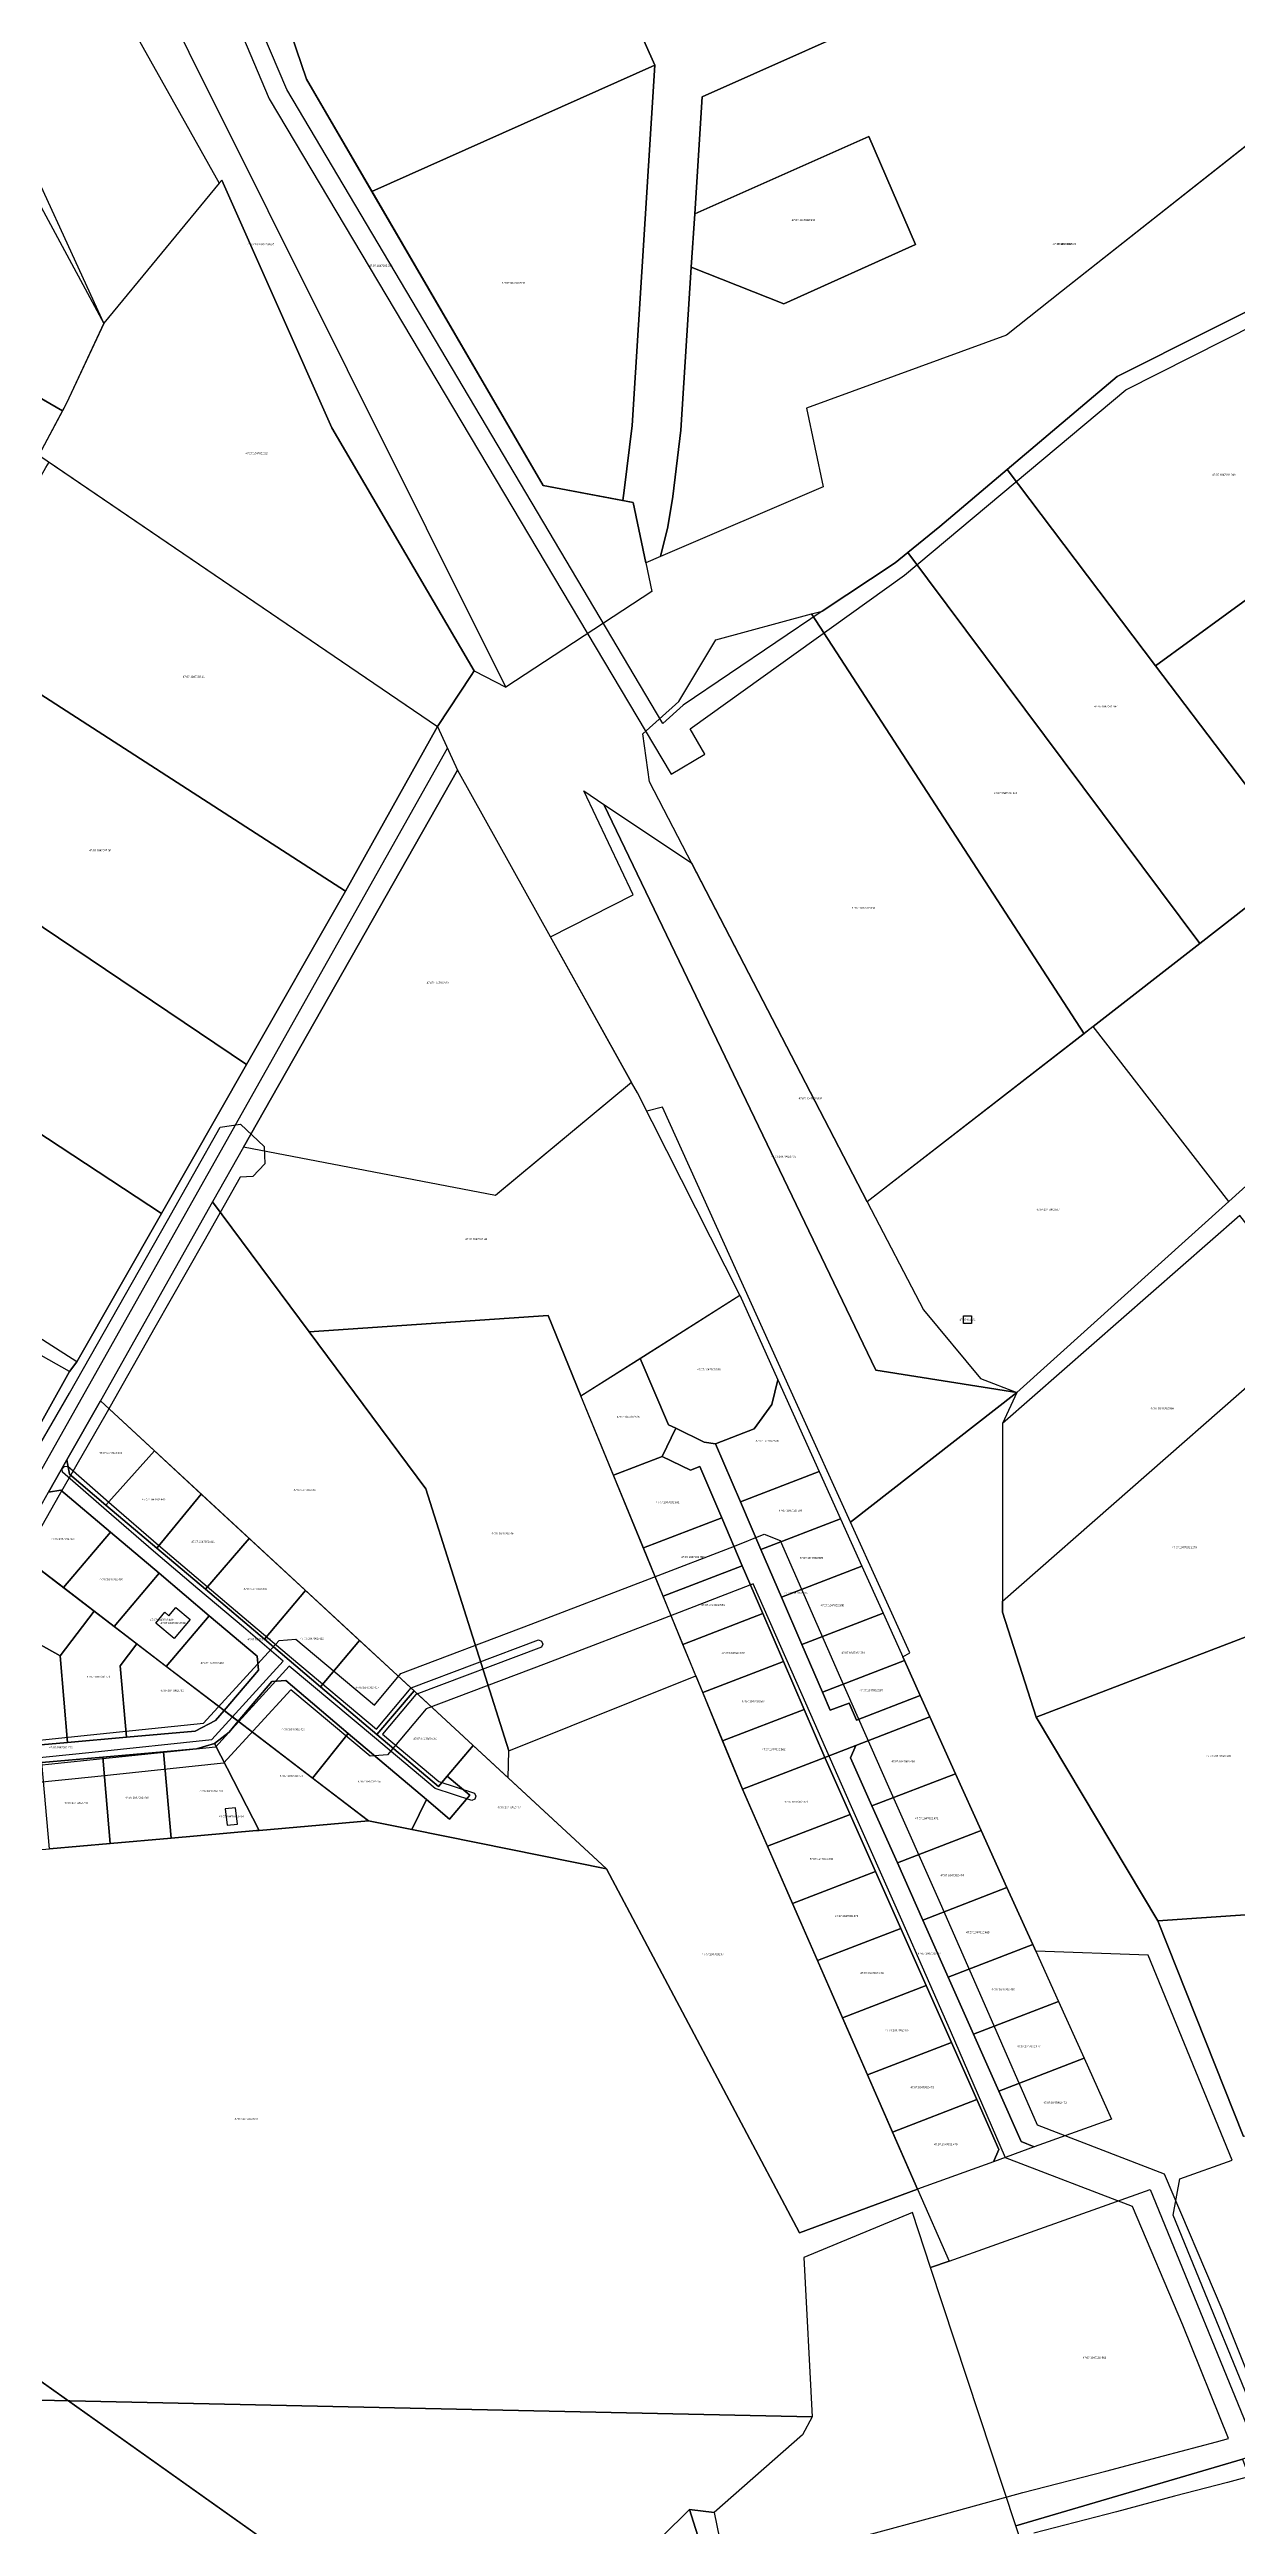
# Model space of a CAD drawing. Extents: x 896 to 2274771, y 652 to 548028.
# Drawn here: x 2232284 to 2232890, y 433021 to 434285 of the extents above; entities that cross this region are included whole.
import ezdxf
from ezdxf.enums import TextEntityAlignment as Align

# ---------------------------------------------------------------- set-up
doc = ezdxf.new("R2010")
doc.units = 0
doc.header["$MEASUREMENT"] = 0
for name, color, linetype in [('C', 134, 'CONTINUOUS'), ('D', 1, 'CONTINUOUS'), ('INHABITED', 14, 'CONTINUOUS'), ('LABELS', 254, 'CONTINUOUS'), ('P', 94, 'CONTINUOUS'), ('T', 1, 'CONTINUOUS'), ('Z', 30, 'CONTINUOUS')]:
    doc.layers.add(name, color=color, linetype=linetype)

msp = doc.modelspace()

# ---------------------------------------------------------------- linework, layer by layer
at = {"layer": 'C', "linetype": 'Continuous'}
msp.add_lwpolyline([(2232267.34, 434401.13), (2232370.89, 434216.47), (2232372.28, 434218.14), (2232428.2, 434091.72), (2232500.88, 433967.76), (2232516.95, 433959.46), (2232315.02, 434364.48), (2232287.07, 434411.35)], close=True, dxfattribs=at)
at = {"layer": 'D', "linetype": 'Continuous'}
for points in [[(2232347.95, 433474.19), (2232338.58, 433482.01), (2232343.18, 433487.52), (2232345.25, 433485.79), (2232348.69, 433489.92), (2232355.99, 433483.83)], [(2232373.9, 433387.19), (2232374.85, 433378.93), (2232380.24, 433379.52), (2232379.2, 433387.82)]]:
    msp.add_lwpolyline(points, close=True, dxfattribs=at)
at = {"layer": 'INHABITED', "linetype": 'Continuous'}
msp.add_lwpolyline([(2232894.59, 434235.74), (2232800.27, 434161.22), (2232772.32, 434138.95), (2232670.22, 434101.73), (2232678.8, 434061.64), (2232595.84, 434026.07), (2232588.41, 434022.88), (2232581.99, 434053.65), (2232576.68, 434054.65), (2232536.08, 434062.27), (2232448.73, 434212.28), (2232415.34, 434269.63), (2232374.68, 434389.4)], dxfattribs=at)
at = {"layer": 'P', "linetype": 'Continuous'}
for points in [[(2232448.73, 434212.28), (2232415.34, 434269.63), (2232384.63, 434360.09), (2232362, 434426.73), (2232308.79, 434531.91), (2232303.23, 434542.87), (2232300.7, 434576.69), (2232300.39, 434577.15), (2232326.24, 434583.78), (2232436.39, 434627.81), (2232593.01, 434276.72)], [(2232267.34, 434401.13), (2232370.89, 434216.46), (2232312.03, 434145.07), (2232263.23, 434251.59), (2232142.37, 434343.31), (2232202.9, 434444.46)], [(2232374.68, 434389.4), (2232384.61, 434360.08), (2232415.34, 434269.63), (2232457.62, 434197.01), (2232536.08, 434062.27), (2232581.99, 434053.65), (2232588.41, 434022.88), (2232591.48, 434008.21), (2232516.95, 433959.46), (2232315.02, 434364.48), (2232346.24, 434378.26)], [(2232772.32, 434138.95), (2232670.22, 434101.73), (2232678.8, 434061.64), (2232595.84, 434026.07), (2232599.66, 434041.25), (2232602.19, 434056.7), (2232606.29, 434090.55), (2232611.55, 434173.6), (2232658.69, 434155.05), (2232725.89, 434185.28), (2232702.08, 434240.39), (2232613.27, 434200.9), (2232617.04, 434260.58), (2232723.93, 434308.26), (2232836.11, 434341.43), (2232849.11, 434344.19), (2232862.39, 434344.89), (2233007.6, 434341.17), (2232997.14, 434316.75), (2232800.27, 434161.22)], [(2232130.6, 434327.26), (2232256.22, 434248.08), (2232311.98, 434144.98), (2232292.95, 434104.3), (2232290.89, 434100.39), (2232076.49, 434224.77), (2232083.84, 434237.34), (2232083.32, 434237.71)], [(2232577.37, 434059.71), (2232576.68, 434054.65), (2232536.08, 434062.27), (2232457.62, 434197.01), (2232448.73, 434212.28), (2232593.01, 434276.72), (2232581.4, 434092.85)], [(2232611.55, 434173.6), (2232613.27, 434200.9), (2232702.08, 434240.39), (2232725.89, 434185.28), (2232658.69, 434155.05)], [(2232312.03, 434145.07), (2232292.95, 434104.3), (2232278.96, 434077.76), (2232482.09, 433939.32), (2232499.32, 433965.43), (2232500.88, 433967.76), (2232428.2, 434091.72), (2232372.28, 434218.14), (2232370.89, 434216.47)], [(2232772.52, 434070.45), (2232828.62, 434117.87), (2232922.88, 434165.18), (2232993.62, 434076.42), (2232848.24, 433970.37)], [(2232203.5, 434120.29), (2232216.87, 434143.33), (2232290.89, 434100.39), (2232278.96, 434077.76), (2232277.06, 434077.37)], [(2232284.15, 434074.23), (2232482.09, 433939.32), (2232435.24, 433855.3), (2232233.68, 433985.45), (2232252.28, 434017.74), (2232282.51, 434071.44)], [(2232848.24, 433970.37), (2232993.62, 434076.42), (2233068.11, 433982.96), (2232923.96, 433870.28)], [(2232721.88, 434028.1), (2232738.24, 434041.46), (2232772.52, 434070.45), (2232848.24, 433970.37), (2232923.96, 433870.28), (2232889.27, 433843.18), (2232870.75, 433828.71)], [(2232672.79, 433996.76), (2232678.26, 433998.23), (2232715.46, 434022.85), (2232721.87, 434028.09), (2232870.75, 433828.71), (2232816.49, 433786.29), (2232811.82, 433782.68)], [(2232435.24, 433855.3), (2232384.79, 433766.88), (2232185.04, 433901.39), (2232207.08, 433939.93), (2232233.68, 433985.45)], [(2232590.27, 433911.13), (2232586.85, 433935.58), (2232605.13, 433952.16), (2232624.07, 433983.66), (2232672.79, 433996.76), (2232811.82, 433782.68), (2232701.24, 433696.97)], [(2233041.8, 433962.4), (2233096.03, 433887.02), (2232885.67, 433697.04), (2232816.49, 433786.29), (2232870.75, 433828.71), (2232889.27, 433843.18), (2232923.96, 433870.28)], [(2232511.65, 433700.12), (2232383.3, 433724.85), (2232492.35, 433917.16), (2232581.14, 433757.77)], [(2232185.04, 433901.39), (2232384.79, 433766.88), (2232341.51, 433691.03), (2232140.62, 433822.99), (2232144.62, 433830.24), (2232160.89, 433859.12)], [(2232556.69, 433906.51), (2232566.96, 433899.65), (2232705.55, 433610.98), (2232777.59, 433599.64), (2232692.68, 433533.52), (2232665.76, 433592.95), (2232596.83, 433745.13), (2232588.85, 433743.12), (2232584.15, 433752.44), (2232581.14, 433757.8), (2232539.73, 433832.12), (2232581.91, 433853.47)], [(2232566.96, 433899.65), (2232611.69, 433869.77), (2232701.24, 433696.97), (2232729.85, 433641.74), (2232759, 433606.74), (2232777.59, 433599.64), (2232705.55, 433610.98)], [(2232140.62, 433822.99), (2232341.51, 433691.03), (2232298.24, 433615.22), (2232095.37, 433745.15), (2232116.98, 433781.99), (2232133.97, 433810.91), (2232138.57, 433818.89)], [(2232701.24, 433696.97), (2232729.85, 433641.74), (2232759, 433606.74), (2232777.59, 433599.64), (2232885.67, 433697.04), (2232816.49, 433786.29)], [(2232367.41, 433696.85), (2232416.69, 433630.51), (2232538.56, 433638.85), (2232555.3, 433597.94), (2232636.27, 433649.27), (2232584.15, 433752.44), (2232581.14, 433757.8), (2232514.01, 433702.07), (2232511.65, 433700.12), (2232383.3, 433724.85)], [(2232040.56, 433651.77), (2232251.69, 433533.62), (2232294.58, 433610.34), (2232085.54, 433728.41), (2232070.68, 433703.11)], [(2232310.3, 433595.38), (2232518.16, 433403.03), (2232518.51, 433416.85), (2232476.16, 433550.51), (2232416.69, 433630.51), (2232367.41, 433696.85)], [(2232770.27, 433583.82), (2232770.27, 433493.28), (2232900.33, 433607.42), (2232932.95, 433636.03), (2232891.19, 433689.92)], [(2232585.45, 433617.03), (2232636.27, 433649.27), (2232655.7, 433606.15), (2232652.69, 433593.47), (2232643.55, 433581.14), (2232623.85, 433573.54), (2232618.09, 433574.35), (2232603.72, 433581.37), (2232599.98, 433583.19)], [(2232416.69, 433630.51), (2232476.16, 433550.51), (2232518.51, 433416.85), (2232613.86, 433455.14), (2232555.3, 433597.94), (2232538.56, 433638.85)], [(2232555.3, 433597.94), (2232585.45, 433617.03), (2232599.98, 433583.19), (2232603.72, 433581.37), (2232596.66, 433566.98), (2232571.91, 433557.44)], [(2232770.27, 433493.28), (2232900.33, 433607.42), (2232955.61, 433498.48), (2232787.33, 433433.96), (2232770.26, 433487.55)], [(2232310.3, 433595.38), (2232337.83, 433569.9), (2232313.12, 433542.23), (2232294.56, 433557.96), (2232293.26, 433565.29)], [(2232623.85, 433573.54), (2232643.55, 433581.14), (2232652.69, 433593.47), (2232655.7, 433606.15), (2232676.81, 433559.29), (2232636.64, 433543.81)], [(2232603.72, 433581.37), (2232618.09, 433574.35), (2232623.85, 433573.54), (2232636.64, 433543.81), (2232647.08, 433519.55), (2232657.51, 433495.28), (2232667.94, 433471.02), (2232678.38, 433446.76), (2232682.35, 433437.55), (2232691.97, 433441.25), (2232695.69, 433432.58), (2232728.25, 433445.13), (2232733.18, 433434.18), (2232679.61, 433413.52), (2232669.1, 433437.97), (2232658.59, 433462.41), (2232648.07, 433486.86), (2232637.56, 433511.3), (2232627.05, 433535.74), (2232615.84, 433561.81), (2232611.07, 433559.97), (2232596.66, 433566.98)], [(2232337.83, 433569.9), (2232361.74, 433547.77), (2232339.07, 433520.24), (2232313.12, 433542.23)], [(2232293.26, 433565.29), (2232294.56, 433557.96), (2232313.12, 433542.23), (2232339.07, 433520.24), (2232363.8, 433499.28), (2232393.9, 433473.78), (2232422.47, 433449.57), (2232451.31, 433425.14), (2232482.61, 433398.61), (2232487.13, 433403.95), (2232498.58, 433394.25), (2232488.24, 433382.05), (2232476.5, 433391.99), (2232436.67, 433425.74), (2232404.77, 433452.77), (2232397.73, 433452.2), (2232380.55, 433431.92), (2232373.39, 433437.4), (2232390.85, 433458.01), (2232390.28, 433465.06), (2232365.79, 433485.8), (2232340.24, 433507.44), (2232315.43, 433528.48), (2232290.18, 433549.88), (2232283.89, 433548.76)], [(2232571.91, 433557.44), (2232596.66, 433566.98), (2232611.07, 433559.97), (2232615.84, 433561.81), (2232627.05, 433535.74), (2232587.13, 433520.35)], [(2232636.64, 433543.81), (2232676.81, 433559.29), (2232687.66, 433535.2), (2232647.08, 433519.55)], [(2232283.89, 433548.76), (2232290.18, 433549.88), (2232315.43, 433528.48), (2232291.4, 433500.09), (2232266.93, 433518.8)], [(2232361.74, 433547.77), (2232386.15, 433525.17), (2232363.8, 433499.28), (2232339.07, 433520.24)], [(2232587.13, 433520.35), (2232627.05, 433535.74), (2232637.56, 433511.3), (2232597.21, 433495.74)], [(2232647.08, 433519.55), (2232687.66, 433535.2), (2232698.53, 433511.1), (2232657.51, 433495.28)], [(2232249.5, 433487.94), (2232266.93, 433518.8), (2232307.17, 433488.04), (2232289.74, 433465.24), (2232271.64, 433475.45)], [(2232315.43, 433528.48), (2232340.24, 433507.44), (2232317.26, 433480.32), (2232291.4, 433500.09)], [(2232386.15, 433525.17), (2232414.82, 433498.66), (2232393.9, 433473.78), (2232363.8, 433499.28)], [(2232340.24, 433507.44), (2232365.79, 433485.8), (2232343.9, 433459.95), (2232317.26, 433480.32)], [(2232597.21, 433495.74), (2232637.56, 433511.3), (2232648.07, 433486.86), (2232607.3, 433471.13)], [(2232657.51, 433495.28), (2232698.53, 433511.1), (2232709.39, 433487), (2232667.94, 433471.02)], [(2232414.82, 433498.66), (2232442.41, 433473.11), (2232422.47, 433449.57), (2232393.9, 433473.78)], [(2232787.33, 433433.96), (2232955.61, 433498.48), (2232973.56, 433463.11), (2232923.3, 433457.73), (2232902.67, 433438.59), (2232950.92, 433337.13), (2232849.47, 433330.09)], [(2232289.74, 433465.24), (2232307.17, 433488.04), (2232328.94, 433471.38), (2232320.33, 433460.14), (2232323.52, 433423.79), (2232293.59, 433421.16)], [(2232365.79, 433485.8), (2232390.28, 433465.06), (2232390.85, 433458.01), (2232373.39, 433437.4), (2232343.9, 433459.95)], [(2232607.3, 433471.13), (2232648.07, 433486.86), (2232658.59, 433462.41), (2232617.4, 433446.53)], [(2232667.94, 433471.02), (2232709.39, 433487), (2232720.24, 433462.9), (2232678.38, 433446.76)], [(2232254.09, 433446.03), (2232271.64, 433475.45), (2232289.74, 433465.24), (2232293.59, 433421.16), (2232256.55, 433417.93)], [(2232328.94, 433471.38), (2232351.91, 433453.82), (2232373.39, 433437.4), (2232369.05, 433432.28), (2232358.58, 433426.87), (2232323.52, 433423.79), (2232320.33, 433460.14)], [(2232442.41, 433473.11), (2232470.19, 433447.41), (2232451.31, 433425.14), (2232422.47, 433449.57)], [(2232518.16, 433403.03), (2232518.51, 433416.85), (2232613.86, 433455.14), (2232637.58, 433397.32), (2232726.92, 433193.25), (2232666.76, 433171.06), (2232568.26, 433356.66)], [(2232617.4, 433446.53), (2232658.59, 433462.41), (2232669.1, 433437.97), (2232627.48, 433421.91)], [(2232678.38, 433446.76), (2232720.24, 433462.9), (2232728.25, 433445.13), (2232695.69, 433432.58), (2232691.97, 433441.25), (2232682.35, 433437.55)], [(2232397.73, 433452.2), (2232404.77, 433452.77), (2232436.67, 433425.74), (2232418.46, 433402.94), (2232380.55, 433431.92)], [(2232470.19, 433447.41), (2232500.33, 433419.52), (2232487.13, 433403.95), (2232482.61, 433398.61), (2232451.31, 433425.14)], [(2232199.76, 433399.78), (2232210.04, 433418), (2232212.56, 433414.08), (2232256.55, 433417.93), (2232293.59, 433421.16), (2232323.52, 433423.79), (2232358.58, 433426.87), (2232369.05, 433432.28), (2232373.39, 433437.4), (2232378.19, 433433.72), (2232380.55, 433431.92), (2232375.92, 433426.46), (2232368.5, 433420.54), (2232359.37, 433417.89), (2232342.41, 433416.41), (2232311.45, 433413.7), (2232280.47, 433410.98), (2232249.5, 433408.27), (2232218.52, 433405.56), (2232207.19, 433404.56)], [(2232368.5, 433420.54), (2232375.92, 433426.46), (2232380.55, 433431.92), (2232446.95, 433381.14), (2232391.19, 433376.25)], [(2232627.48, 433421.91), (2232669.1, 433437.97), (2232679.61, 433413.52), (2232637.58, 433397.32)], [(2232695.48, 433419.64), (2232733.2, 433434.18), (2232746.3, 433405.16), (2232703.67, 433388.72), (2232692.79, 433413.25)], [(2232342.41, 433416.41), (2232359.37, 433417.89), (2232368.5, 433420.54), (2232391.19, 433376.25), (2232389.9, 433376.14), (2232346.3, 433372.32)], [(2232436.67, 433425.74), (2232476.5, 433391.99), (2232469.03, 433376.68), (2232446.95, 433381.14), (2232418.46, 433402.94)], [(2232487.13, 433403.95), (2232500.33, 433419.52), (2232568.26, 433356.66), (2232469.03, 433376.68), (2232476.5, 433391.99), (2232488.24, 433382.05), (2232498.58, 433394.25)], [(2232679.61, 433413.51), (2232695.48, 433419.64), (2232692.79, 433413.25), (2232703.67, 433388.72), (2232716.6, 433359.64), (2232729.52, 433330.55), (2232742.45, 433301.46), (2232755.37, 433272.37), (2232768.29, 433243.27), (2232779.68, 433217.64), (2232786.41, 433214.78), (2232765.7, 433207.28), (2232768.37, 433213.55), (2232757.08, 433238.95), (2232744.16, 433268.04), (2232731.24, 433297.13), (2232718.31, 433326.23), (2232705.39, 433355.32), (2232692.46, 433384.4)], [(2232280.47, 433410.98), (2232311.45, 433413.7), (2232315.31, 433369.61), (2232284.33, 433366.89)], [(2232311.45, 433413.7), (2232342.41, 433416.41), (2232346.3, 433372.32), (2232315.31, 433369.61)], [(2232637.6, 433397.32), (2232679.61, 433413.51), (2232692.46, 433384.4), (2232650.35, 433368.17)], [(2232703.67, 433388.72), (2232746.3, 433405.16), (2232759.4, 433376.14), (2232716.6, 433359.64)], [(2232026.48, 433091.05), (2232175.84, 433357.39), (2232222.4, 433361.47), (2232253.36, 433364.18), (2232284.33, 433366.89), (2232315.31, 433369.61), (2232346.3, 433372.32), (2232389.9, 433376.14), (2232391.19, 433376.25), (2232446.95, 433381.14), (2232469.03, 433376.68), (2232568.26, 433356.66), (2232666.76, 433171.06), (2232726.92, 433193.25), (2232742.97, 433156.61), (2232733.55, 433153.24), (2232724.27, 433181.35), (2232668.9, 433158.33), (2232673.21, 433077.08)], [(2232650.35, 433368.17), (2232692.46, 433384.4), (2232705.39, 433355.32), (2232663.12, 433339.01)], [(2232716.6, 433359.64), (2232759.4, 433376.14), (2232772.5, 433347.11), (2232729.52, 433330.55)], [(2232663.12, 433339.01), (2232705.39, 433355.32), (2232718.31, 433326.23), (2232675.89, 433309.86)], [(2232729.52, 433330.55), (2232772.5, 433347.11), (2232785.59, 433318.09), (2232742.45, 433301.46)], [(2232893.03, 433220.07), (2232849.47, 433330.09), (2232950.92, 433337.13), (2233018.94, 433341.84), (2233035.93, 433245.17)], [(2232675.89, 433309.86), (2232718.31, 433326.23), (2232731.24, 433297.13), (2232688.63, 433280.71)], [(2232742.45, 433301.46), (2232785.59, 433318.09), (2232798.69, 433289.07), (2232755.37, 433272.37)], [(2232688.63, 433280.71), (2232731.24, 433297.13), (2232744.16, 433268.04), (2232701.4, 433251.56)], [(2232755.37, 433272.37), (2232798.69, 433289.07), (2232811.79, 433260.04), (2232768.29, 433243.27)], [(2232701.4, 433251.56), (2232744.16, 433268.04), (2232757.08, 433238.95), (2232714.17, 433222.4)], [(2232768.29, 433243.27), (2232811.79, 433260.04), (2232825.79, 433229.02), (2232786.41, 433214.78), (2232779.68, 433217.64)], [(2232714.17, 433222.4), (2232757.08, 433238.95), (2232768.37, 433213.55), (2232765.7, 433207.28), (2232726.92, 433193.25)], [(2232733.55, 433153.24), (2232742.97, 433156.61), (2232845.43, 433193.13), (2232900.7, 433058.01), (2232892.49, 433055.59), (2232777, 433021.52)], [(2232026.48, 433091.05), (2232673.21, 433077.08), (2232668.29, 433067.93), (2232623.2, 433028.32), (2232610.55, 433029.78), (2232527.26, 432947.34), (2232480.34, 432900.89), (2232464.02, 432892.39), (2232451.15, 432885.67), (2232379.12, 432857.31), (2232288.5, 432821.63), (2232263.72, 432812.25), (2232184.79, 432824.94), (2232185.64, 432819.44), (2232152.6, 432825.95), (2232114.92, 432833), (2231965.15, 432794.65), (2231953.3, 432791.61), (2231953.78, 432796.13), (2231883.55, 432836.16)], [(2232610.55, 433029.78), (2232623.2, 433028.32), (2232635.44, 432968.71), (2232781.59, 433007.6), (2232776.99, 433021.52), (2232892.49, 433055.59), (2232917.05, 432989.52), (2232734.55, 432935.71), (2232726.65, 432956.14), (2232648.53, 432910.03)], [(2232648.53, 432910.03), (2232658.85, 432845.23), (2232659.86, 432838.88), (2232546.25, 432827.98), (2232527.26, 432947.34), (2232610.55, 433029.78)]]:
    msp.add_lwpolyline(points, close=True, dxfattribs=at)
for points in [[(2232723.93, 434308.26), (2232617.04, 434260.58), (2232613.27, 434200.9), (2232611.55, 434173.6), (2232606.29, 434090.55), (2232602.19, 434056.7), (2232599.66, 434041.25), (2232595.84, 434026.07), (2232588.41, 434022.88), (2232581.99, 434053.65), (2232576.68, 434054.65), (2232577.37, 434059.71), (2232581.4, 434092.85), (2232593.01, 434276.72), (2232436.39, 434627.81)], [(2232251.69, 433533.62), (2232294.58, 433610.34), (2232298.24, 433615.22), (2232341.51, 433691.03), (2232384.79, 433766.88), (2232435.24, 433855.3), (2232482.09, 433939.32), (2232492.35, 433917.16), (2232383.3, 433724.85), (2232367.41, 433696.85), (2232310.3, 433595.38), (2232293.26, 433565.29), (2232283.89, 433548.76)], [(2232908.77, 433054.14), (2232857.29, 433179.96), (2232860.59, 433198.53), (2232887.23, 433208.03), (2232844.42, 433312.67), (2232787.13, 433314.71), (2232785.59, 433318.09), (2232772.5, 433347.11), (2232759.4, 433376.14), (2232746.3, 433405.16), (2232733.2, 433434.18), (2232733.18, 433434.18), (2232728.25, 433445.13), (2232720.24, 433462.9), (2232719.38, 433464.83), (2232722.89, 433466.79), (2232692.68, 433533.52), (2232777.59, 433599.64), (2232770.27, 433583.82), (2232770.27, 433493.28), (2232770.26, 433487.55), (2232787.33, 433433.96), (2232849.47, 433330.09), (2232893.03, 433220.07)]]:
    msp.add_lwpolyline(points, dxfattribs=at)
at = {"layer": 'T', "linetype": 'Continuous'}
msp.add_lwpolyline([(2231875.45, 432840.77), (2232487.22, 433928.24)], dxfattribs=at)
at = {"layer": 'Z', "linetype": 'Continuous'}
for points in [[(2228883.67, 435504.94), (2245195.5, 423932.21)], [(2228883.67, 435504.94), (2245195.5, 423932.21)], [(2228883.67, 435504.94), (2245194.76, 423931.95)], [(2232267.34, 434401.13), (2232370.89, 434216.47), (2232372.28, 434218.14), (2232428.2, 434091.72), (2232500.88, 433967.76), (2232499.32, 433965.43), (2232482.09, 433939.32), (2232435.24, 433855.3), (2232384.79, 433766.88), (2232341.51, 433691.03), (2232298.24, 433615.22), (2232294.58, 433610.34), (2232251.69, 433533.62)], [(2232346.24, 434378.26), (2232396.3, 434259.58), (2232601.32, 433915.02), (2232618.53, 433925.2), (2232610.9, 433938.11), (2232720.28, 434016.51), (2232833.04, 434111.17), (2232933.28, 434161.74)], [(2232922.88, 434165.18), (2232828.62, 434117.87), (2232772.52, 434070.45), (2232738.24, 434041.46), (2232721.88, 434028.1), (2232715.46, 434022.85), (2232678.26, 433998.23), (2232607.45, 433950.27), (2232597.11, 433940.9), (2232405.32, 434264.24), (2232355.34, 434381.82)], [(2232270.66, 433557.84), (2232294.46, 433599.26), (2232319.46, 433643.41), (2232344.48, 433687.31), (2232371.33, 433734.94), (2232381.64, 433736.5), (2232393.78, 433725.07), (2232394.05, 433716.21), (2232387.97, 433709.75), (2232381.6, 433709.56), (2232363.1, 433676.75), (2232338.06, 433632.84), (2232313.05, 433588.65), (2232289.25, 433547.24), (2232260.54, 433496.47)], [(2232259.27, 433411.42), (2232306.14, 433416.24), (2232367.09, 433422.59), (2232403.48, 433462.58), (2232383.26, 433479.86), (2232360.01, 433499.48), (2232337.32, 433518.78), (2232313.34, 433539.44), (2232290.99, 433558.97), (2232290.88, 433560.63), (2232291.97, 433561.87), (2232293.63, 433561.98), (2232315.96, 433542.46), (2232339.92, 433521.82), (2232362.59, 433502.53), (2232385.85, 433482.9), (2232407.64, 433464.29), (2232451.1, 433427.95), (2232468.78, 433448.94), (2232533.72, 433473.46), (2232535.23, 433472.78), (2232535.82, 433471.23), (2232535.13, 433469.72), (2232471.16, 433445.57), (2232454.16, 433425.38), (2232482.88, 433401.19), (2232500.97, 433395.24), (2232501.72, 433393.76), (2232501.2, 433392.19), (2232499.72, 433391.44), (2232480.89, 433397.63), (2232450.06, 433423.6), (2232406.54, 433460), (2232369.02, 433418.77), (2232306.55, 433412.26), (2232257.63, 433407.23)], [(2232256.36, 433419.98), (2232305.17, 433424.93), (2232362.79, 433431.02), (2232401.39, 433473.18), (2232409.96, 433473.75), (2232449.96, 433440.22), (2232463.54, 433456.38), (2232529.93, 433481.43), (2232590.17, 433504.52), (2232633.55, 433521.18), (2232648.73, 433527.35), (2232656.78, 433524.09), (2232687.68, 433454), (2232712.05, 433398.46), (2232738.39, 433339.07), (2232763.3, 433282.6), (2232787.85, 433226.02), (2232852.69, 433201.13), (2232882.01, 433132), (2232906.16, 433071.67)], [(2232699.09, 433016.29), (2232738.1, 433026.83), (2232780.65, 433038.44), (2232822.93, 433049.36), (2232852.36, 433057.25), (2232879.36, 433064.4), (2232885.38, 433066), (2232862.22, 433123.84), (2232836.54, 433184.41), (2232771.79, 433209.27), (2232743.69, 433274.02), (2232718.82, 433330.42), (2232692.47, 433389.82), (2232668.09, 433445.39), (2232643.14, 433501.98), (2232641.42, 433501.28), (2232597.84, 433484.54), (2232537.53, 433461.42), (2232476.33, 433438.33), (2232456.63, 433414.88), (2232447.81, 433414.1), (2232407.36, 433448.01), (2232373.1, 433410.59), (2232307.37, 433403.65), (2232258.55, 433398.69)], [(2232902.46, 433048.42), (2232884.86, 433043.71), (2232857.87, 433036.58), (2232828.38, 433028.66), (2232786.14, 433017.75)]]:
    msp.add_lwpolyline(points, dxfattribs=at)
for points in [[(2232448.73, 434212.28), (2232593.01, 434276.72), (2232436.39, 434627.81), (2232326.24, 434583.78), (2232300.39, 434577.15), (2232300.7, 434576.69), (2232303.23, 434542.87), (2232308.79, 434531.91), (2232362, 434426.73), (2232384.63, 434360.09), (2232415.34, 434269.63)], [(2232595.84, 434026.07), (2232599.66, 434041.25), (2232602.19, 434056.7), (2232606.29, 434090.55), (2232611.55, 434173.6), (2232658.69, 434155.05), (2232725.89, 434185.28), (2232702.08, 434240.39), (2232613.27, 434200.9), (2232617.04, 434260.58), (2232723.93, 434308.26), (2232836.11, 434341.43), (2232849.11, 434344.19), (2232862.39, 434344.89), (2233007.6, 434341.17), (2232997.14, 434316.75), (2232800.27, 434161.22), (2232772.32, 434138.95), (2232670.22, 434101.73), (2232678.8, 434061.64)], [(2232536.08, 434062.27), (2232457.62, 434197.01), (2232448.73, 434212.28), (2232593.01, 434276.72), (2232581.4, 434092.85), (2232577.37, 434059.71), (2232576.68, 434054.65)], [(2232611.55, 434173.6), (2232658.69, 434155.05), (2232725.89, 434185.28), (2232702.08, 434240.39), (2232613.27, 434200.9)], [(2232750.36, 433638.77), (2232754.36, 433638.77), (2232754.36, 433634.77), (2232750.36, 433634.77)]]:
    msp.add_lwpolyline(points, close=True, dxfattribs=at)

# ---------------------------------------------------------------- texts
at = {"layer": 'LABELS'}
for s, p in [('47:07:1047002:938', (2232668.72, 434197.72)), ('47:07:1047002:889(2)', (2232392.145, 434185.405)), ('47:07:1047002:376', (2232453.25, 434174.43)), ('47:07:1047002:945', (2232801.72, 434185.48)), ('47:07-7.242', (2232801.72, 434185.48)), ('47:07:1047002:943', (2232520.87, 434165.685)), ('47:07-7.242', (2232520.87, 434165.685)), ('47:07:1047002:32', (2232389.92, 434078.73)), ('47:07:1047002:846', (2232883.07, 434067.775)), ('47:07:1047002:11', (2232357.885, 433964.765)), ('47:07:1047002:847', (2232822.92, 433949.58)), ('47:07:1047002:845', (2232771.77, 433905.385)), ('47:07:1047002:38', (2232310.14, 433876.165)), ('47:07:1047002:848', (2232699.335, 433846.865)), ('47:07:1047002:23', (2232482.22, 433808.64)), ('47:07:1047002:890', (2232672.275, 433749.645)), ('47:07:1047002:1435', (2232658.66, 433720.015)), ('47:07:1047002:957', (2232793.455, 433692.965)), ('47:07:1047002:44', (2232501.84, 433677.87)), ('47:07-6.1604', (2232752.36, 433636.77)), ('47:07:1047002:586', (2232620.575, 433611.405)), ('47:07:1047002:595', (2232579.51, 433587.235)), ('47:07:1047002:956', (2232851.61, 433591.6)), ('47:07:1047002:404', (2232315.545, 433568.805)), ('47:07:1047002:589', (2232650.33, 433574.98)), ('47:07:1047002:403', (2232337.43, 433545.07)), ('47:07:1047002:45', (2232414.405, 433549.94)), ('47:07:1047002:591', (2232599.48, 433543.665)), ('47:07:1047002:594', (2232662.15, 433539.42)), ('47:07:1047002:415', (2232291.18, 433524.985)), ('47:07:1047002:411', (2232362.61, 433523.525)), ('47:07:1047002:46', (2232515.275, 433527.85)), ('47:07:1047002:3279', (2232862.935, 433520.69)), ('47:07:1047002:590', (2232612.345, 433515.74)), ('47:07:1047002:585', (2232672.805, 433515.24)), ('47:07:1047002:408', (2232315.82, 433504.4)), ('47:07:1047002:406', (2232389.31, 433499.475)), ('47:07:1047002:593', (2232664.92, 433497.445)), ('47:07:1047002:409', (2232341.525, 433483.695)), ('47:07:1047002:2749', (2232347.285, 433482.055)), ('47:07:1047002:583', (2232622.64, 433491.215)), ('47:07:1047002:588', (2232683.45, 433491.06)), ('47:07:1047002:413', (2232391.235, 433473.67)), ('47:07:1047002:412', (2232418.155, 433474.115)), ('47:07:1047002:581', (2232694.09, 433466.88)), ('47:07:1047002:776', (2232309.34, 433454.6)), ('47:07:1047002:416', (2232367.375, 433461.6)), ('47:07:1047002:592', (2232632.945, 433466.695)), ('47:07:1047002:782', (2232346.86, 433447.585)), ('47:07:1047002:417', (2232446.33, 433449.125)), ('47:07:1047002:584', (2232643.25, 433442.16)), ('47:07:1047002:587', (2232703.315, 433447.74)), ('47:07:1047002:775', (2232290.155, 433418.59)), ('47:07:1047002:410', (2232408.61, 433427.855)), ('47:07:1047002:414', (2232475.82, 433423.01)), ('47:07:1047002:582', (2232653.545, 433417.645)), ('47:07:1047002:773', (2232407.725, 433404.085)), ('47:07:1047002:466', (2232719.545, 433411.45)), ('47:07:1047002:3280', (2232880.445, 433414.285)), ('47:07:1047002:780', (2232328.875, 433393.01)), ('47:07:1047002:772', (2232366.8, 433396.43)), ('47:07:1047002:405', (2232447.48, 433401.21)), ('47:07:1047002:778', (2232297.89, 433390.295)), ('47:07:1047002:3460', (2232377.07, 433383.375)), ('47:07:1047002:407', (2232518.645, 433388.09)), ('47:07:1047002:479', (2232665.03, 433390.84)), ('47:07:1047002:471', (2232731.535, 433382.4)), ('47:07:1047002:468', (2232677.87, 433361.705)), ('47:07:1047002:474', (2232744.55, 433353.345)), ('47:07:1047002:476', (2232690.715, 433332.59)), ('47:07:1047002:469', (2232757.555, 433324.285)), ('47:07:1047002:47', (2232622.54, 433313.1)), ('47:07:1047002:478', (2232703.565, 433303.47)), ('47:07:1047002:467', (2232733.01, 433313.46)), ('47:07:1047002:480', (2232770.57, 433295.23)), ('47:07:1047002:475', (2232716.395, 433274.345)), ('47:07:1047002:477', (2232783.58, 433266.17)), ('47:07:1047002:473', (2232729.24, 433245.22)), ('47:07:1047002:937', (2232384.725, 433229.11)), ('47:07:1047002:472', (2232797.04, 433237.41)), ('47:07:1047002:470', (2232741.27, 433216.1)), ('47:07:1047002:963', (2232817.125, 433107.325))]:
    msp.add_text(s, height=1, dxfattribs=at).set_placement(p, align=Align.MIDDLE_CENTER)

doc.saveas('drawing.dxf')
